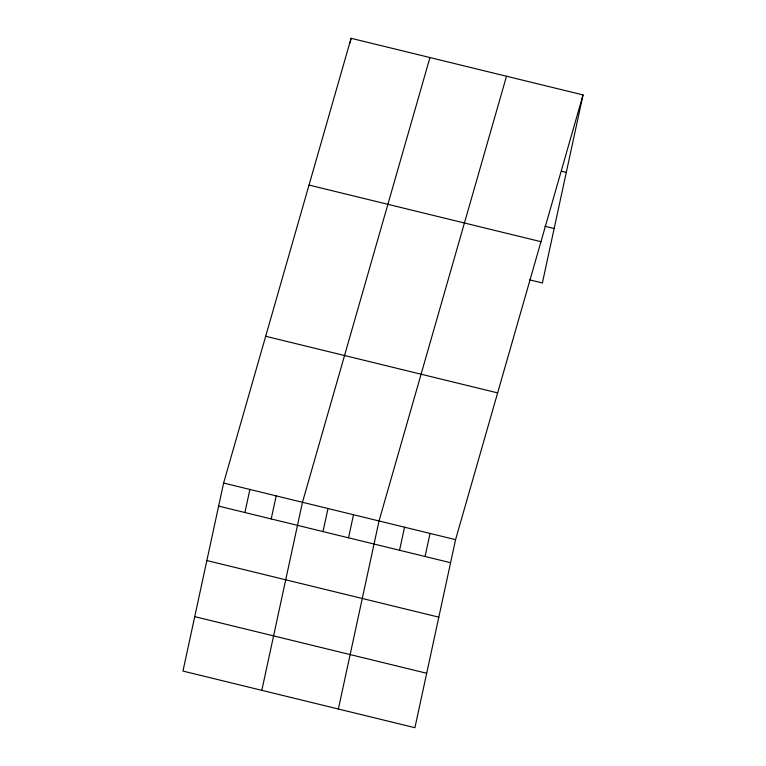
<?xml version="1.0" encoding="UTF-8"?>
<svg xmlns="http://www.w3.org/2000/svg" width="766" height="766" viewBox="0 0 766 766"><rect width="100%" height="100%" fill="white"/><g stroke="black" fill="none" stroke-linecap="round" stroke-linejoin="round"><path stroke-width="1.15" d="M223.615 483.04L182.959 671.083L414.913 727.7L455.569 539.657L583.041 94.917L351.087 38.3L223.615 483.04L455.569 539.657M244.909 512.521L249.898 489.455M350.091 42.915L351.087 38.3M271.202 518.936L276.191 495.87M261.819 690.329L302.474 502.285L429.956 57.555M323.003 531.585L327.992 508.519M348.52 537.809L353.509 514.742M338.371 709.019L379.026 520.976L506.498 76.236M399.555 550.266L404.534 527.2M425.063 556.499L430.052 533.423M583.041 94.917L542.385 282.96L529.632 279.849M561.65 171.297L566.285 172.427M544.885 226.257L554.163 228.527M309.024 185.066L540.978 241.683M265.678 336.274L497.632 392.891M218.626 506.106L450.58 562.723M206.858 560.549L438.813 617.166M194.727 616.64L426.681 673.257"/></g></svg>
